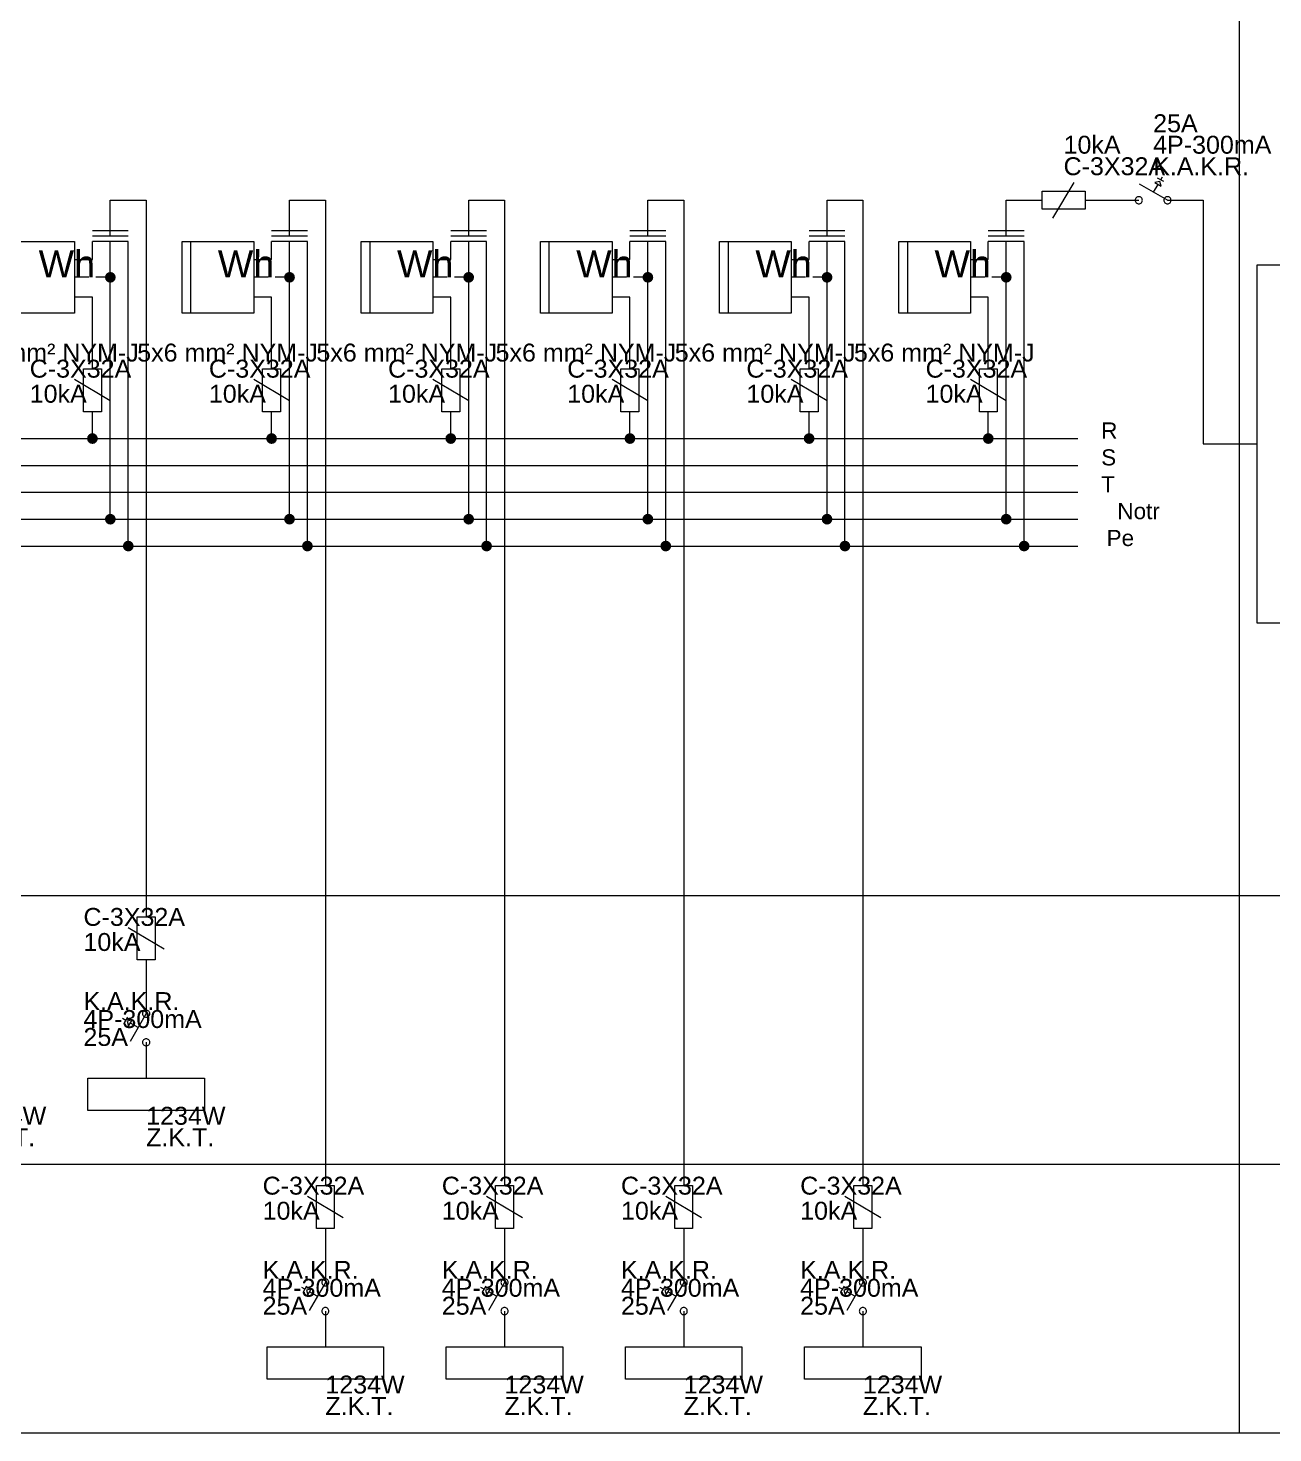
# Model space of a CAD drawing. Extents: x -100 to 4300, y -525 to 1066.
# Drawn here: x 2814 to 3509, y -525 to 259 of the extents above; entities that cross this region are included whole.
import ezdxf

# ---------------------------------------------------------------- set-up
doc = ezdxf.new("R2010")
doc.units = 0
doc.layers.get('0').update_dxf_attribs({"lineweight": 0})
doc.styles.add('Arial', font='Arial.ttf')

msp = doc.modelspace()

# ---------------------------------------------------------------- hatches: boundary and pattern name
h = msp.add_hatch(color=5)
h.dxf.hatch_style = 1
h.paths.add_polyline_path([(2863, 120), (2862.77, 121.15), (2862.12, 122.12), (2861.15, 122.77), (2860, 123), (2858.85, 122.77), (2857.88, 122.12), (2857.23, 121.15), (2857, 120), (2857.23, 118.85), (2857.88, 117.88), (2858.85, 117.23), (2860, 117), (2861.15, 117.23), (2862.12, 117.88), (2862.77, 118.85)])
h = msp.add_hatch(color=5)
h.dxf.hatch_style = 1
h.paths.add_polyline_path([(2963, 120), (2962.77, 121.15), (2962.12, 122.12), (2961.15, 122.77), (2960, 123), (2958.85, 122.77), (2957.88, 122.12), (2957.23, 121.15), (2957, 120), (2957.23, 118.85), (2957.88, 117.88), (2958.85, 117.23), (2960, 117), (2961.15, 117.23), (2962.12, 117.88), (2962.77, 118.85)])
h = msp.add_hatch(color=5)
h.dxf.hatch_style = 1
h.paths.add_polyline_path([(3063, 120), (3062.77, 121.15), (3062.12, 122.12), (3061.15, 122.77), (3060, 123), (3058.85, 122.77), (3057.88, 122.12), (3057.23, 121.15), (3057, 120), (3057.23, 118.85), (3057.88, 117.88), (3058.85, 117.23), (3060, 117), (3061.15, 117.23), (3062.12, 117.88), (3062.77, 118.85)])
h = msp.add_hatch(color=5)
h.dxf.hatch_style = 1
h.paths.add_polyline_path([(3163, 120), (3162.77, 121.15), (3162.12, 122.12), (3161.15, 122.77), (3160, 123), (3158.85, 122.77), (3157.88, 122.12), (3157.23, 121.15), (3157, 120), (3157.23, 118.85), (3157.88, 117.88), (3158.85, 117.23), (3160, 117), (3161.15, 117.23), (3162.12, 117.88), (3162.77, 118.85)])
h = msp.add_hatch(color=5)
h.dxf.hatch_style = 1
h.paths.add_polyline_path([(3263, 120), (3262.77, 121.15), (3262.12, 122.12), (3261.15, 122.77), (3260, 123), (3258.85, 122.77), (3257.88, 122.12), (3257.23, 121.15), (3257, 120), (3257.23, 118.85), (3257.88, 117.88), (3258.85, 117.23), (3260, 117), (3261.15, 117.23), (3262.12, 117.88), (3262.77, 118.85)])
h = msp.add_hatch(color=5)
h.dxf.hatch_style = 1
h.paths.add_polyline_path([(3363, 120), (3362.77, 121.15), (3362.12, 122.12), (3361.15, 122.77), (3360, 123), (3358.85, 122.77), (3357.88, 122.12), (3357.23, 121.15), (3357, 120), (3357.23, 118.85), (3357.88, 117.88), (3358.85, 117.23), (3360, 117), (3361.15, 117.23), (3362.12, 117.88), (3362.77, 118.85)])
h = msp.add_hatch(color=36)
h.dxf.hatch_style = 1
h.paths.add_polyline_path([(2853, 30), (2852.77, 31.15), (2852.12, 32.12), (2851.15, 32.77), (2850, 33), (2848.85, 32.77), (2847.88, 32.12), (2847.23, 31.15), (2847, 30), (2847.23, 28.85), (2847.88, 27.88), (2848.85, 27.23), (2850, 27), (2851.15, 27.23), (2852.12, 27.88), (2852.77, 28.85)])
h = msp.add_hatch(color=36)
h.dxf.hatch_style = 1
h.paths.add_polyline_path([(2953, 30), (2952.77, 31.15), (2952.12, 32.12), (2951.15, 32.77), (2950, 33), (2948.85, 32.77), (2947.88, 32.12), (2947.23, 31.15), (2947, 30), (2947.23, 28.85), (2947.88, 27.88), (2948.85, 27.23), (2950, 27), (2951.15, 27.23), (2952.12, 27.88), (2952.77, 28.85)])
h = msp.add_hatch(color=36)
h.dxf.hatch_style = 1
h.paths.add_polyline_path([(3053, 30), (3052.77, 31.15), (3052.12, 32.12), (3051.15, 32.77), (3050, 33), (3048.85, 32.77), (3047.88, 32.12), (3047.23, 31.15), (3047, 30), (3047.23, 28.85), (3047.88, 27.88), (3048.85, 27.23), (3050, 27), (3051.15, 27.23), (3052.12, 27.88), (3052.77, 28.85)])
h = msp.add_hatch(color=36)
h.dxf.hatch_style = 1
h.paths.add_polyline_path([(3153, 30), (3152.77, 31.15), (3152.12, 32.12), (3151.15, 32.77), (3150, 33), (3148.85, 32.77), (3147.88, 32.12), (3147.23, 31.15), (3147, 30), (3147.23, 28.85), (3147.88, 27.88), (3148.85, 27.23), (3150, 27), (3151.15, 27.23), (3152.12, 27.88), (3152.77, 28.85)])
h = msp.add_hatch(color=36)
h.dxf.hatch_style = 1
h.paths.add_polyline_path([(3253, 30), (3252.77, 31.15), (3252.12, 32.12), (3251.15, 32.77), (3250, 33), (3248.85, 32.77), (3247.88, 32.12), (3247.23, 31.15), (3247, 30), (3247.23, 28.85), (3247.88, 27.88), (3248.85, 27.23), (3250, 27), (3251.15, 27.23), (3252.12, 27.88), (3252.77, 28.85)])
h = msp.add_hatch(color=36)
h.dxf.hatch_style = 1
h.paths.add_polyline_path([(3353, 30), (3352.77, 31.15), (3352.12, 32.12), (3351.15, 32.77), (3350, 33), (3348.85, 32.77), (3347.88, 32.12), (3347.23, 31.15), (3347, 30), (3347.23, 28.85), (3347.88, 27.88), (3348.85, 27.23), (3350, 27), (3351.15, 27.23), (3352.12, 27.88), (3352.77, 28.85)])
h = msp.add_hatch(color=5)
h.dxf.hatch_style = 1
h.paths.add_polyline_path([(2863, -15), (2862.77, -13.85), (2862.12, -12.88), (2861.15, -12.23), (2860, -12), (2858.85, -12.23), (2857.88, -12.88), (2857.23, -13.85), (2857, -15), (2857.23, -16.15), (2857.88, -17.12), (2858.85, -17.77), (2860, -18), (2861.15, -17.77), (2862.12, -17.12), (2862.77, -16.15)])
h = msp.add_hatch(color=5)
h.dxf.hatch_style = 1
h.paths.add_polyline_path([(2963, -15), (2962.77, -13.85), (2962.12, -12.88), (2961.15, -12.23), (2960, -12), (2958.85, -12.23), (2957.88, -12.88), (2957.23, -13.85), (2957, -15), (2957.23, -16.15), (2957.88, -17.12), (2958.85, -17.77), (2960, -18), (2961.15, -17.77), (2962.12, -17.12), (2962.77, -16.15)])
h = msp.add_hatch(color=5)
h.dxf.hatch_style = 1
h.paths.add_polyline_path([(3063, -15), (3062.77, -13.85), (3062.12, -12.88), (3061.15, -12.23), (3060, -12), (3058.85, -12.23), (3057.88, -12.88), (3057.23, -13.85), (3057, -15), (3057.23, -16.15), (3057.88, -17.12), (3058.85, -17.77), (3060, -18), (3061.15, -17.77), (3062.12, -17.12), (3062.77, -16.15)])
h = msp.add_hatch(color=5)
h.dxf.hatch_style = 1
h.paths.add_polyline_path([(3163, -15), (3162.77, -13.85), (3162.12, -12.88), (3161.15, -12.23), (3160, -12), (3158.85, -12.23), (3157.88, -12.88), (3157.23, -13.85), (3157, -15), (3157.23, -16.15), (3157.88, -17.12), (3158.85, -17.77), (3160, -18), (3161.15, -17.77), (3162.12, -17.12), (3162.77, -16.15)])
h = msp.add_hatch(color=5)
h.dxf.hatch_style = 1
h.paths.add_polyline_path([(3263, -15), (3262.77, -13.85), (3262.12, -12.88), (3261.15, -12.23), (3260, -12), (3258.85, -12.23), (3257.88, -12.88), (3257.23, -13.85), (3257, -15), (3257.23, -16.15), (3257.88, -17.12), (3258.85, -17.77), (3260, -18), (3261.15, -17.77), (3262.12, -17.12), (3262.77, -16.15)])
h = msp.add_hatch(color=5)
h.dxf.hatch_style = 1
h.paths.add_polyline_path([(3363, -15), (3362.77, -13.85), (3362.12, -12.88), (3361.15, -12.23), (3360, -12), (3358.85, -12.23), (3357.88, -12.88), (3357.23, -13.85), (3357, -15), (3357.23, -16.15), (3357.88, -17.12), (3358.85, -17.77), (3360, -18), (3361.15, -17.77), (3362.12, -17.12), (3362.77, -16.15)])
h = msp.add_hatch(color=3)
h.dxf.hatch_style = 1
h.paths.add_polyline_path([(2873, -30), (2872.77, -28.85), (2872.12, -27.88), (2871.15, -27.23), (2870, -27), (2868.85, -27.23), (2867.88, -27.88), (2867.23, -28.85), (2867, -30), (2867.23, -31.15), (2867.88, -32.12), (2868.85, -32.77), (2870, -33), (2871.15, -32.77), (2872.12, -32.12), (2872.77, -31.15)])
h = msp.add_hatch(color=3)
h.dxf.hatch_style = 1
h.paths.add_polyline_path([(2973, -30), (2972.77, -28.85), (2972.12, -27.88), (2971.15, -27.23), (2970, -27), (2968.85, -27.23), (2967.88, -27.88), (2967.23, -28.85), (2967, -30), (2967.23, -31.15), (2967.88, -32.12), (2968.85, -32.77), (2970, -33), (2971.15, -32.77), (2972.12, -32.12), (2972.77, -31.15)])
h = msp.add_hatch(color=3)
h.dxf.hatch_style = 1
h.paths.add_polyline_path([(3073, -30), (3072.77, -28.85), (3072.12, -27.88), (3071.15, -27.23), (3070, -27), (3068.85, -27.23), (3067.88, -27.88), (3067.23, -28.85), (3067, -30), (3067.23, -31.15), (3067.88, -32.12), (3068.85, -32.77), (3070, -33), (3071.15, -32.77), (3072.12, -32.12), (3072.77, -31.15)])
h = msp.add_hatch(color=3)
h.dxf.hatch_style = 1
h.paths.add_polyline_path([(3173, -30), (3172.77, -28.85), (3172.12, -27.88), (3171.15, -27.23), (3170, -27), (3168.85, -27.23), (3167.88, -27.88), (3167.23, -28.85), (3167, -30), (3167.23, -31.15), (3167.88, -32.12), (3168.85, -32.77), (3170, -33), (3171.15, -32.77), (3172.12, -32.12), (3172.77, -31.15)])
h = msp.add_hatch(color=3)
h.dxf.hatch_style = 1
h.paths.add_polyline_path([(3273, -30), (3272.77, -28.85), (3272.12, -27.88), (3271.15, -27.23), (3270, -27), (3268.85, -27.23), (3267.88, -27.88), (3267.23, -28.85), (3267, -30), (3267.23, -31.15), (3267.88, -32.12), (3268.85, -32.77), (3270, -33), (3271.15, -32.77), (3272.12, -32.12), (3272.77, -31.15)])
h = msp.add_hatch(color=3)
h.dxf.hatch_style = 1
h.paths.add_polyline_path([(3373, -30), (3372.77, -28.85), (3372.12, -27.88), (3371.15, -27.23), (3370, -27), (3368.85, -27.23), (3367.88, -27.88), (3367.23, -28.85), (3367, -30), (3367.23, -31.15), (3367.88, -32.12), (3368.85, -32.77), (3370, -33), (3371.15, -32.77), (3372.12, -32.12), (3372.77, -31.15)])

# ---------------------------------------------------------------- linework, layer by layer
at = {"color": 251}
msp.add_line((3490, 1065), (3490, -525), dxfattribs=at)
at = {"color": 36}
for p, q in [((3386, 153), (3398, 173)), ((3447.98, 173.43), (3444.51, 175.43)), ((3446.25, 174.43), (3447.25, 176.16)), ((3450, 163), (3434.41, 172)), ((3442.23, 167.48), (3444.74, 171.83)), ((2860, 143), (2860, 163)), ((2860, 163), (2880, 163)), ((2880, 163), (2880, 143)), ((2960, 143), (2960, 163)), ((2960, 163), (2980, 163)), ((2980, 163), (2980, 143)), ((3060, 143), (3060, 163)), ((3060, 163), (3080, 163)), ((3080, 163), (3080, 143)), ((3160, 143), (3160, 163)), ((3160, 163), (3180, 163)), ((3180, 163), (3180, 143)), ((3260, 143), (3260, 163)), ((3260, 163), (3280, 163)), ((3280, 163), (3280, 143)), ((3360, 143), (3360, 163)), ((3360, 163), (3380, 163)), ((3404, 163), (3434, 163)), ((3450, 163), (3470, 163)), ((3470, 163), (3470, 27)), ((2870, 146), (2850, 146)), ((2870, 143), (2850, 143)), ((2880, 143), (2880, -237)), ((2970, 146), (2950, 146)), ((2970, 143), (2950, 143)), ((2980, 143), (2980, -387)), ((3070, 146), (3050, 146)), ((3070, 143), (3050, 143)), ((3080, 143), (3080, -387)), ((3170, 146), (3150, 146)), ((3170, 143), (3150, 143)), ((3180, 143), (3180, -387)), ((3270, 146), (3250, 146)), ((3270, 143), (3250, 143)), ((3280, 143), (3280, -387)), ((3370, 146), (3350, 146)), ((3370, 143), (3350, 143)), ((2850, 130), (2850, 140)), ((2870, 140), (2850, 140)), ((2905, 100), (2905, 140)), ((2950, 130), (2950, 140)), ((2970, 140), (2950, 140)), ((3005, 100), (3005, 140)), ((3050, 130), (3050, 140)), ((3070, 140), (3050, 140)), ((3105, 100), (3105, 140)), ((3150, 130), (3150, 140)), ((3170, 140), (3150, 140)), ((3205, 100), (3205, 140)), ((3250, 130), (3250, 140)), ((3270, 140), (3250, 140)), ((3305, 100), (3305, 140)), ((3350, 130), (3350, 140)), ((3370, 140), (3350, 140)), ((2840, 130), (2850, 130)), ((2940, 130), (2950, 130)), ((3040, 130), (3050, 130)), ((3140, 130), (3150, 130)), ((3240, 130), (3250, 130)), ((3340, 130), (3350, 130)), ((2850, 109), (2840, 109)), ((2850, 69), (2850, 109)), ((2950, 109), (2940, 109)), ((2950, 69), (2950, 109)), ((3050, 109), (3040, 109)), ((3050, 69), (3050, 109)), ((3150, 109), (3140, 109)), ((3150, 69), (3150, 109)), ((3250, 109), (3240, 109)), ((3250, 69), (3250, 109)), ((3350, 109), (3340, 109)), ((3350, 69), (3350, 109)), ((2860, 51), (2840, 63)), ((2960, 51), (2940, 63)), ((3060, 51), (3040, 63)), ((3160, 51), (3140, 63)), ((3260, 51), (3240, 63)), ((3360, 51), (3340, 63)), ((2850, 30), (2850, 45)), ((2950, 30), (2950, 45)), ((3050, 30), (3050, 45)), ((3150, 30), (3150, 45)), ((3250, 30), (3250, 45)), ((3350, 30), (3350, 45)), ((0, 30), (3400, 30)), ((3470, 27), (3500, 27)), ((2890, -255), (2870, -243)), ((2880, -261), (2880, -291)), ((2868.57, -294.75), (2866.84, -293.75)), ((2869.57, -293.02), (2867.57, -296.49)), ((2880, -291), (2871, -306.59)), ((2875.52, -298.77), (2871.17, -296.26)), ((2880, -307), (2880, -327)), ((2990, -405), (2970, -393)), ((3090, -405), (3070, -393)), ((3190, -405), (3170, -393)), ((3290, -405), (3270, -393)), ((2980, -411), (2980, -441)), ((3080, -411), (3080, -441)), ((3180, -411), (3180, -441)), ((3280, -411), (3280, -441)), ((2968.57, -444.75), (2966.84, -443.75)), ((2969.57, -443.02), (2967.57, -446.49)), ((2980, -441), (2971, -456.59)), ((2975.52, -448.77), (2971.17, -446.26)), ((3068.57, -444.75), (3066.84, -443.75)), ((3069.57, -443.02), (3067.57, -446.49)), ((3080, -441), (3071, -456.59)), ((3075.52, -448.77), (3071.17, -446.26)), ((3168.57, -444.75), (3166.84, -443.75)), ((3169.57, -443.02), (3167.57, -446.49)), ((3180, -441), (3171, -456.59)), ((3175.52, -448.77), (3171.17, -446.26)), ((3268.57, -444.75), (3266.84, -443.75)), ((3269.57, -443.02), (3267.57, -446.49)), ((3280, -441), (3271, -456.59)), ((3275.52, -448.77), (3271.17, -446.26)), ((2980, -457), (2980, -477)), ((3080, -457), (3080, -477)), ((3180, -457), (3180, -477)), ((3280, -457), (3280, -477))]:
    msp.add_line(p, q, dxfattribs=at)
at = {"color": 5}
for p, q in [((2860, -15), (2860, 140)), ((2960, -15), (2960, 140)), ((3060, -15), (3060, 140)), ((3160, -15), (3160, 140)), ((3260, -15), (3260, 140)), ((3360, -15), (3360, 140)), ((2848, 120), (2840, 120)), ((2860, 120), (2852, 120)), ((2948, 120), (2940, 120)), ((2960, 120), (2952, 120)), ((3048, 120), (3040, 120)), ((3060, 120), (3052, 120)), ((3148, 120), (3140, 120)), ((3160, 120), (3152, 120)), ((3248, 120), (3240, 120)), ((3260, 120), (3252, 120)), ((3348, 120), (3340, 120)), ((3360, 120), (3352, 120)), ((0, -15), (3400, -15))]:
    msp.add_line(p, q, dxfattribs=at)
at = {"color": 3}
for p, q in [((2870, -30), (2870, 140)), ((2970, -30), (2970, 140)), ((3070, -30), (3070, 140)), ((3170, -30), (3170, 140)), ((3270, -30), (3270, 140)), ((3370, -30), (3370, 140)), ((0, -30), (3400, -30))]:
    msp.add_line(p, q, dxfattribs=at)
at = {"color": 7}
msp.add_line((0, 15), (3400, 15), dxfattribs=at)
at = {"color": 252}
msp.add_line((0, 0), (3400, 0), dxfattribs=at)
at = {"color": 152}
for p, q in [((-100, -225), (4200, -225)), ((-100, -375), (4200, -375)), ((-100, -525), (4200, -525))]:
    msp.add_line(p, q, dxfattribs=at)
at = {"color": 36}
for points in [[(3446.48, 170.83), (3445.75, 173.56), (3443.01, 172.83), (3446.48, 170.83)], [(3380, 158), (3380, 168), (3404, 168), (3404, 158), (3380, 158)], [(3436, 163), (3435.96, 163.39), (3435.85, 163.77), (3435.66, 164.11), (3435.41, 164.41), (3435.11, 164.66), (3434.77, 164.85), (3434.39, 164.96), (3434, 165), (3433.61, 164.96), (3433.23, 164.85), (3432.89, 164.66), (3432.59, 164.41), (3432.34, 164.11), (3432.15, 163.77), (3432.04, 163.39), (3432, 163), (3432.04, 162.61), (3432.15, 162.23), (3432.34, 161.89), (3432.59, 161.59), (3432.89, 161.34), (3433.23, 161.15), (3433.61, 161.04), (3434, 161), (3434.39, 161.04), (3434.77, 161.15), (3435.11, 161.34), (3435.41, 161.59), (3435.66, 161.89), (3435.85, 162.23), (3435.96, 162.61), (3436, 163)], [(3452, 163), (3451.96, 163.39), (3451.85, 163.77), (3451.66, 164.11), (3451.41, 164.41), (3451.11, 164.66), (3450.77, 164.85), (3450.39, 164.96), (3450, 165), (3449.61, 164.96), (3449.23, 164.85), (3448.89, 164.66), (3448.59, 164.41), (3448.34, 164.11), (3448.15, 163.77), (3448.04, 163.39), (3448, 163), (3448.04, 162.61), (3448.15, 162.23), (3448.34, 161.89), (3448.59, 161.59), (3448.89, 161.34), (3449.23, 161.15), (3449.61, 161.04), (3450, 161), (3450.39, 161.04), (3450.77, 161.15), (3451.11, 161.34), (3451.41, 161.59), (3451.66, 161.89), (3451.85, 162.23), (3451.96, 162.61), (3452, 163)], [(2840, 100), (2800, 100), (2800, 140), (2840, 140), (2840, 100)], [(2940, 100), (2900, 100), (2900, 140), (2940, 140), (2940, 100)], [(3040, 100), (3000, 100), (3000, 140), (3040, 140), (3040, 100)], [(3140, 100), (3100, 100), (3100, 140), (3140, 140), (3140, 100)], [(3240, 100), (3200, 100), (3200, 140), (3240, 140), (3240, 100)], [(3340, 100), (3300, 100), (3300, 140), (3340, 140), (3340, 100)], [(3500, 127), (3518, 127), (3518, -73), (3500, -73), (3500, 127)], [(2855, 45), (2845, 45), (2845, 69), (2855, 69), (2855, 45)], [(2955, 45), (2945, 45), (2945, 69), (2955, 69), (2955, 45)], [(3055, 45), (3045, 45), (3045, 69), (3055, 69), (3055, 45)], [(3155, 45), (3145, 45), (3145, 69), (3155, 69), (3155, 45)], [(3255, 45), (3245, 45), (3245, 69), (3255, 69), (3255, 45)], [(3355, 45), (3345, 45), (3345, 69), (3355, 69), (3355, 45)], [(2885, -261), (2875, -261), (2875, -237), (2885, -237), (2885, -261)], [(2882, -291), (2881.96, -290.61), (2881.85, -290.23), (2881.66, -289.89), (2881.41, -289.59), (2881.11, -289.34), (2880.77, -289.15), (2880.39, -289.04), (2880, -289), (2879.61, -289.04), (2879.23, -289.15), (2878.89, -289.34), (2878.59, -289.59), (2878.34, -289.89), (2878.15, -290.23), (2878.04, -290.61), (2878, -291), (2878.04, -291.39), (2878.15, -291.77), (2878.34, -292.11), (2878.59, -292.41), (2878.89, -292.66), (2879.23, -292.85), (2879.61, -292.96), (2880, -293), (2880.39, -292.96), (2880.77, -292.85), (2881.11, -292.66), (2881.41, -292.41), (2881.66, -292.11), (2881.85, -291.77), (2881.96, -291.39), (2882, -291)], [(2872.17, -294.52), (2869.44, -295.25), (2870.17, -297.99), (2872.17, -294.52)], [(2882, -307), (2881.96, -306.61), (2881.85, -306.23), (2881.66, -305.89), (2881.41, -305.59), (2881.11, -305.34), (2880.77, -305.15), (2880.39, -305.04), (2880, -305), (2879.61, -305.04), (2879.23, -305.15), (2878.89, -305.34), (2878.59, -305.59), (2878.34, -305.89), (2878.15, -306.23), (2878.04, -306.61), (2878, -307), (2878.04, -307.39), (2878.15, -307.77), (2878.34, -308.11), (2878.59, -308.41), (2878.89, -308.66), (2879.23, -308.85), (2879.61, -308.96), (2880, -309), (2880.39, -308.96), (2880.77, -308.85), (2881.11, -308.66), (2881.41, -308.41), (2881.66, -308.11), (2881.85, -307.77), (2881.96, -307.39), (2882, -307)], [(2847.5, -345), (2847.5, -327), (2912.5, -327), (2912.5, -345), (2847.5, -345)], [(2985, -411), (2975, -411), (2975, -387), (2985, -387), (2985, -411)], [(3085, -411), (3075, -411), (3075, -387), (3085, -387), (3085, -411)], [(3185, -411), (3175, -411), (3175, -387), (3185, -387), (3185, -411)], [(3285, -411), (3275, -411), (3275, -387), (3285, -387), (3285, -411)], [(2982, -441), (2981.96, -440.61), (2981.85, -440.23), (2981.66, -439.89), (2981.41, -439.59), (2981.11, -439.34), (2980.77, -439.15), (2980.39, -439.04), (2980, -439), (2979.61, -439.04), (2979.23, -439.15), (2978.89, -439.34), (2978.59, -439.59), (2978.34, -439.89), (2978.15, -440.23), (2978.04, -440.61), (2978, -441), (2978.04, -441.39), (2978.15, -441.77), (2978.34, -442.11), (2978.59, -442.41), (2978.89, -442.66), (2979.23, -442.85), (2979.61, -442.96), (2980, -443), (2980.39, -442.96), (2980.77, -442.85), (2981.11, -442.66), (2981.41, -442.41), (2981.66, -442.11), (2981.85, -441.77), (2981.96, -441.39), (2982, -441)], [(3082, -441), (3081.96, -440.61), (3081.85, -440.23), (3081.66, -439.89), (3081.41, -439.59), (3081.11, -439.34), (3080.77, -439.15), (3080.39, -439.04), (3080, -439), (3079.61, -439.04), (3079.23, -439.15), (3078.89, -439.34), (3078.59, -439.59), (3078.34, -439.89), (3078.15, -440.23), (3078.04, -440.61), (3078, -441), (3078.04, -441.39), (3078.15, -441.77), (3078.34, -442.11), (3078.59, -442.41), (3078.89, -442.66), (3079.23, -442.85), (3079.61, -442.96), (3080, -443), (3080.39, -442.96), (3080.77, -442.85), (3081.11, -442.66), (3081.41, -442.41), (3081.66, -442.11), (3081.85, -441.77), (3081.96, -441.39), (3082, -441)], [(3182, -441), (3181.96, -440.61), (3181.85, -440.23), (3181.66, -439.89), (3181.41, -439.59), (3181.11, -439.34), (3180.77, -439.15), (3180.39, -439.04), (3180, -439), (3179.61, -439.04), (3179.23, -439.15), (3178.89, -439.34), (3178.59, -439.59), (3178.34, -439.89), (3178.15, -440.23), (3178.04, -440.61), (3178, -441), (3178.04, -441.39), (3178.15, -441.77), (3178.34, -442.11), (3178.59, -442.41), (3178.89, -442.66), (3179.23, -442.85), (3179.61, -442.96), (3180, -443), (3180.39, -442.96), (3180.77, -442.85), (3181.11, -442.66), (3181.41, -442.41), (3181.66, -442.11), (3181.85, -441.77), (3181.96, -441.39), (3182, -441)], [(3282, -441), (3281.96, -440.61), (3281.85, -440.23), (3281.66, -439.89), (3281.41, -439.59), (3281.11, -439.34), (3280.77, -439.15), (3280.39, -439.04), (3280, -439), (3279.61, -439.04), (3279.23, -439.15), (3278.89, -439.34), (3278.59, -439.59), (3278.34, -439.89), (3278.15, -440.23), (3278.04, -440.61), (3278, -441), (3278.04, -441.39), (3278.15, -441.77), (3278.34, -442.11), (3278.59, -442.41), (3278.89, -442.66), (3279.23, -442.85), (3279.61, -442.96), (3280, -443), (3280.39, -442.96), (3280.77, -442.85), (3281.11, -442.66), (3281.41, -442.41), (3281.66, -442.11), (3281.85, -441.77), (3281.96, -441.39), (3282, -441)], [(2972.17, -444.52), (2969.44, -445.25), (2970.17, -447.99), (2972.17, -444.52)], [(3072.17, -444.52), (3069.44, -445.25), (3070.17, -447.99), (3072.17, -444.52)], [(3172.17, -444.52), (3169.44, -445.25), (3170.17, -447.99), (3172.17, -444.52)], [(3272.17, -444.52), (3269.44, -445.25), (3270.17, -447.99), (3272.17, -444.52)], [(2982, -457), (2981.96, -456.61), (2981.85, -456.23), (2981.66, -455.89), (2981.41, -455.59), (2981.11, -455.34), (2980.77, -455.15), (2980.39, -455.04), (2980, -455), (2979.61, -455.04), (2979.23, -455.15), (2978.89, -455.34), (2978.59, -455.59), (2978.34, -455.89), (2978.15, -456.23), (2978.04, -456.61), (2978, -457), (2978.04, -457.39), (2978.15, -457.77), (2978.34, -458.11), (2978.59, -458.41), (2978.89, -458.66), (2979.23, -458.85), (2979.61, -458.96), (2980, -459), (2980.39, -458.96), (2980.77, -458.85), (2981.11, -458.66), (2981.41, -458.41), (2981.66, -458.11), (2981.85, -457.77), (2981.96, -457.39), (2982, -457)], [(3082, -457), (3081.96, -456.61), (3081.85, -456.23), (3081.66, -455.89), (3081.41, -455.59), (3081.11, -455.34), (3080.77, -455.15), (3080.39, -455.04), (3080, -455), (3079.61, -455.04), (3079.23, -455.15), (3078.89, -455.34), (3078.59, -455.59), (3078.34, -455.89), (3078.15, -456.23), (3078.04, -456.61), (3078, -457), (3078.04, -457.39), (3078.15, -457.77), (3078.34, -458.11), (3078.59, -458.41), (3078.89, -458.66), (3079.23, -458.85), (3079.61, -458.96), (3080, -459), (3080.39, -458.96), (3080.77, -458.85), (3081.11, -458.66), (3081.41, -458.41), (3081.66, -458.11), (3081.85, -457.77), (3081.96, -457.39), (3082, -457)], [(3182, -457), (3181.96, -456.61), (3181.85, -456.23), (3181.66, -455.89), (3181.41, -455.59), (3181.11, -455.34), (3180.77, -455.15), (3180.39, -455.04), (3180, -455), (3179.61, -455.04), (3179.23, -455.15), (3178.89, -455.34), (3178.59, -455.59), (3178.34, -455.89), (3178.15, -456.23), (3178.04, -456.61), (3178, -457), (3178.04, -457.39), (3178.15, -457.77), (3178.34, -458.11), (3178.59, -458.41), (3178.89, -458.66), (3179.23, -458.85), (3179.61, -458.96), (3180, -459), (3180.39, -458.96), (3180.77, -458.85), (3181.11, -458.66), (3181.41, -458.41), (3181.66, -458.11), (3181.85, -457.77), (3181.96, -457.39), (3182, -457)], [(3282, -457), (3281.96, -456.61), (3281.85, -456.23), (3281.66, -455.89), (3281.41, -455.59), (3281.11, -455.34), (3280.77, -455.15), (3280.39, -455.04), (3280, -455), (3279.61, -455.04), (3279.23, -455.15), (3278.89, -455.34), (3278.59, -455.59), (3278.34, -455.89), (3278.15, -456.23), (3278.04, -456.61), (3278, -457), (3278.04, -457.39), (3278.15, -457.77), (3278.34, -458.11), (3278.59, -458.41), (3278.89, -458.66), (3279.23, -458.85), (3279.61, -458.96), (3280, -459), (3280.39, -458.96), (3280.77, -458.85), (3281.11, -458.66), (3281.41, -458.41), (3281.66, -458.11), (3281.85, -457.77), (3281.96, -457.39), (3282, -457)], [(2947.5, -495), (2947.5, -477), (3012.5, -477), (3012.5, -495), (2947.5, -495)], [(3047.5, -495), (3047.5, -477), (3112.5, -477), (3112.5, -495), (3047.5, -495)], [(3147.5, -495), (3147.5, -477), (3212.5, -477), (3212.5, -495), (3147.5, -495)], [(3247.5, -495), (3247.5, -477), (3312.5, -477), (3312.5, -495), (3247.5, -495)]]:
    msp.add_lwpolyline(points, dxfattribs=at)

# ---------------------------------------------------------------- texts
at = {"color": 7, "style": 'Arial'}
for s, height, p in [('25A', 10, (3442, 201)), ('10kA', 10, (3392, 189)), ('4P-300mA', 10, (3442, 189)), ('C-3X32A', 10, (3392, 177)), ('K.A.K.R.', 10, (3442, 177)), ('Wh', 15, (2820, 120)), ('Wh', 15, (2920, 120)), ('Wh', 15, (3020, 120)), ('Wh', 15, (3120, 120)), ('Wh', 15, (3220, 120)), ('Wh', 15, (3320, 120)), ('5x6 mm² NYM-J', 10, (2775, 73)), ('5x6 mm² NYM-J', 10, (2875, 73)), ('5x6 mm² NYM-J', 10, (2975, 73)), ('5x6 mm² NYM-J', 10, (3075, 73)), ('5x6 mm² NYM-J', 10, (3175, 73)), ('5x6 mm² NYM-J', 10, (3275, 73)), ('C-3X32A', 10, (2815, 64)), ('C-3X32A', 10, (2915, 64)), ('C-3X32A', 10, (3015, 64)), ('C-3X32A', 10, (3115, 64)), ('C-3X32A', 10, (3215, 64)), ('C-3X32A', 10, (3315, 64)), ('10kA', 10, (2815, 50)), ('10kA', 10, (2915, 50)), ('10kA', 10, (3015, 50)), ('10kA', 10, (3115, 50)), ('10kA', 10, (3215, 50)), ('10kA', 10, (3315, 50)), ('R', 9, (3413, 30)), ('S', 9, (3413, 15)), ('T', 9, (3413, 0)), ('Notr', 9, (3422, -15)), ('Pe', 9, (3416, -30)), ('C-3X32A', 10, (2845, -242)), ('10kA', 10, (2845, -256)), ('K.A.K.R.', 10, (2845, -289)), ('4P-300mA', 10, (2845, -299)), ('25A', 10, (2845, -309)), ('1234W', 10, (2780, -353)), ('1234W', 10, (2880, -353)), ('Z.K.T.', 10, (2780, -365)), ('Z.K.T.', 10, (2880, -365)), ('C-3X32A', 10, (2945, -392)), ('C-3X32A', 10, (3045, -392)), ('C-3X32A', 10, (3145, -392)), ('C-3X32A', 10, (3245, -392)), ('10kA', 10, (2945, -406)), ('10kA', 10, (3045, -406)), ('10kA', 10, (3145, -406)), ('10kA', 10, (3245, -406)), ('K.A.K.R.', 10, (2945, -439)), ('K.A.K.R.', 10, (3045, -439)), ('K.A.K.R.', 10, (3145, -439)), ('K.A.K.R.', 10, (3245, -439)), ('4P-300mA', 10, (2945, -449)), ('4P-300mA', 10, (3045, -449)), ('4P-300mA', 10, (3145, -449)), ('4P-300mA', 10, (3245, -449)), ('25A', 10, (2945, -459)), ('25A', 10, (3045, -459)), ('25A', 10, (3145, -459)), ('25A', 10, (3245, -459)), ('1234W', 10, (2980, -503)), ('1234W', 10, (3080, -503)), ('1234W', 10, (3180, -503)), ('1234W', 10, (3280, -503)), ('Z.K.T.', 10, (2980, -515)), ('Z.K.T.', 10, (3080, -515)), ('Z.K.T.', 10, (3180, -515)), ('Z.K.T.', 10, (3280, -515))]:
    msp.add_text(s, height=height, dxfattribs=at).set_placement(p)

doc.saveas('drawing.dxf')
